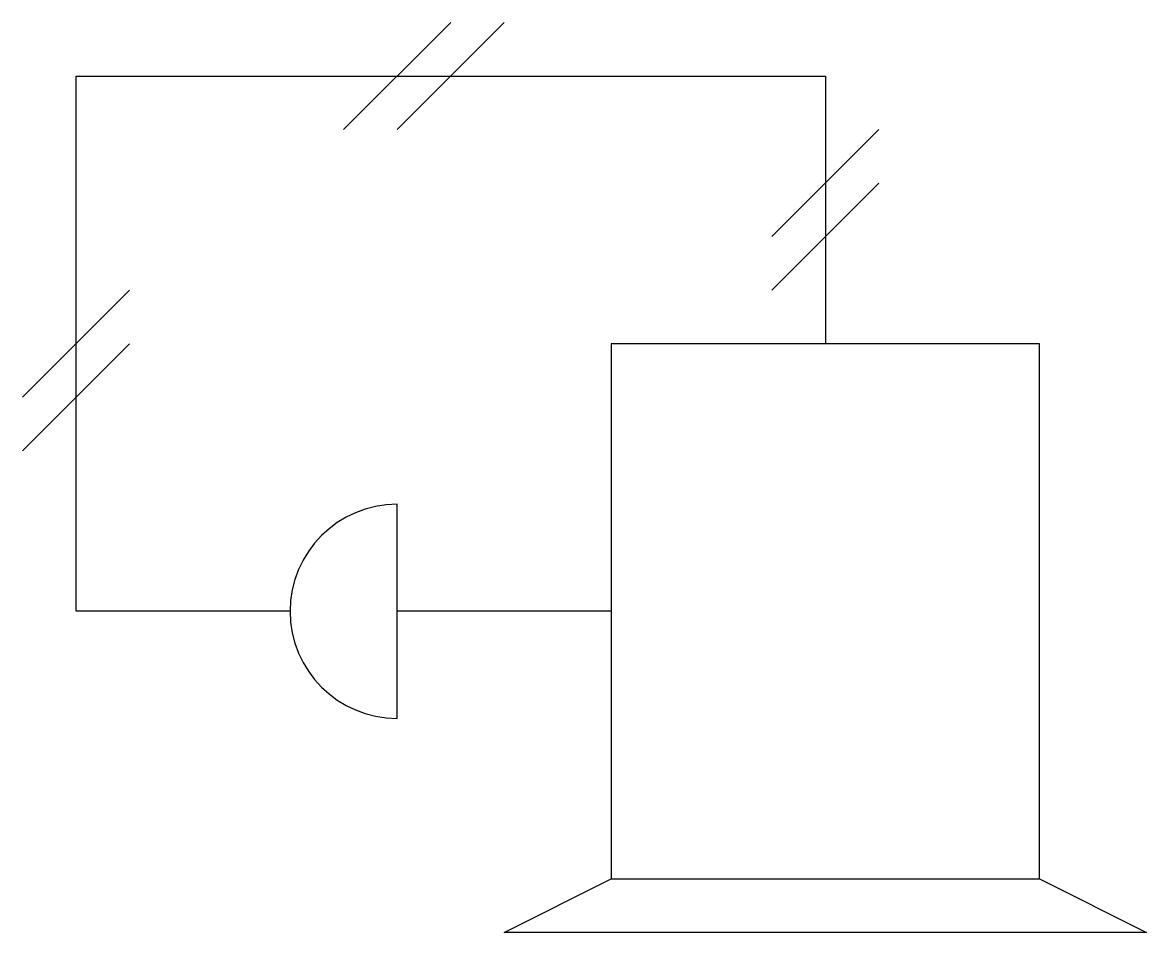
# Model space of a CAD drawing. Extents: x -0.94 to 0.38, y 0 to 1.06.
import ezdxf

# ---------------------------------------------------------------- set-up
doc = ezdxf.new("R2010")
doc.units = 0
doc.layers.add('4', color=4, linetype='CONTINUOUS')
doc.layers.add('6', color=6, linetype='CONTINUOUS')

msp = doc.modelspace()

# ---------------------------------------------------------------- linework, layer by layer
at = {"layer": '4', "color": 0}
for p, q in [((-0.875, 0.375), (-0.875, 1)), ((-0.875, 1), (0, 1)), ((0, 1), (0, 0.6875)), ((-0.625, 0.375), (-0.875, 0.375))]:
    msp.add_line(p, q, dxfattribs=at)
for points in [[(-0.4375, 1.0625), (-0.5625, 0.9375)], [(-0.375, 1.0625), (-0.5, 0.9375)], [(-0.0625, 0.8125), (0.0625, 0.9375)], [(-0.0625, 0.75), (0.0625, 0.875)], [(-0.9375, 0.625), (-0.8125, 0.75)], [(-0.9375, 0.5625), (-0.8125, 0.6875)]]:
    msp.add_lwpolyline(points, dxfattribs=at)
at = {"layer": '6', "color": 0}
for p, q in [((-0.5, 0.25), (-0.5, 0.5)), ((-0.25, 0.375), (-0.5, 0.375)), ((0.375, 0), (-0.375, 0))]:
    msp.add_line(p, q, dxfattribs=at)
for points in [[(0.25, 0.0625), (0.25, 0.6875), (-0.25, 0.6875), (-0.25, 0.0625)], [(-0.375, 0), (-0.25, 0.0625), (0.25, 0.0625), (0.375, 0)]]:
    msp.add_lwpolyline(points, dxfattribs=at)
msp.add_arc((-0.5, 0.375), 0.125, 90, 270, dxfattribs=at)

doc.saveas('drawing.dxf')
